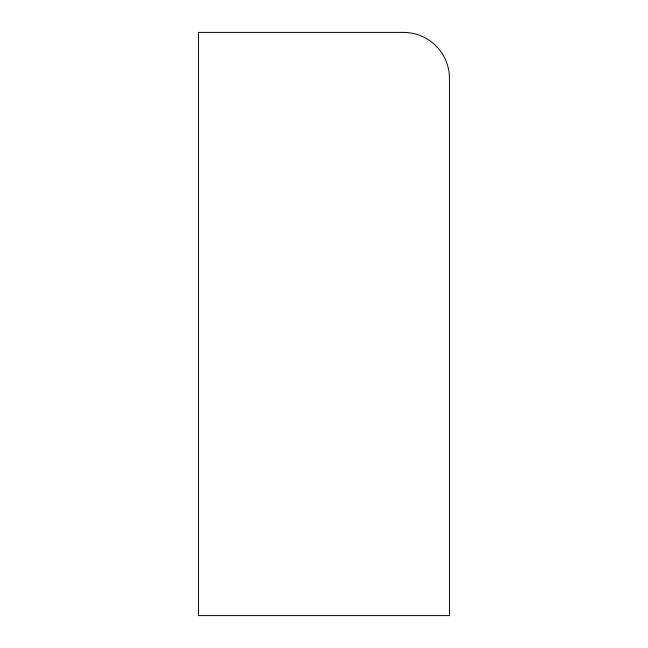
<?xml version="1.0" encoding="UTF-8"?>
<svg xmlns="http://www.w3.org/2000/svg" width="648" height="648" viewBox="0 0 648 648"><rect width="100%" height="100%" fill="white"/><g stroke="black" fill="none" stroke-linecap="round" stroke-linejoin="round"><path stroke-width="0.97" d="M403.421 32.4L198.539 32.4L198.539 615.6L449.461 615.6L449.461 78.44A46.04 46.04 0 0 0 403.421 32.4"/></g></svg>
